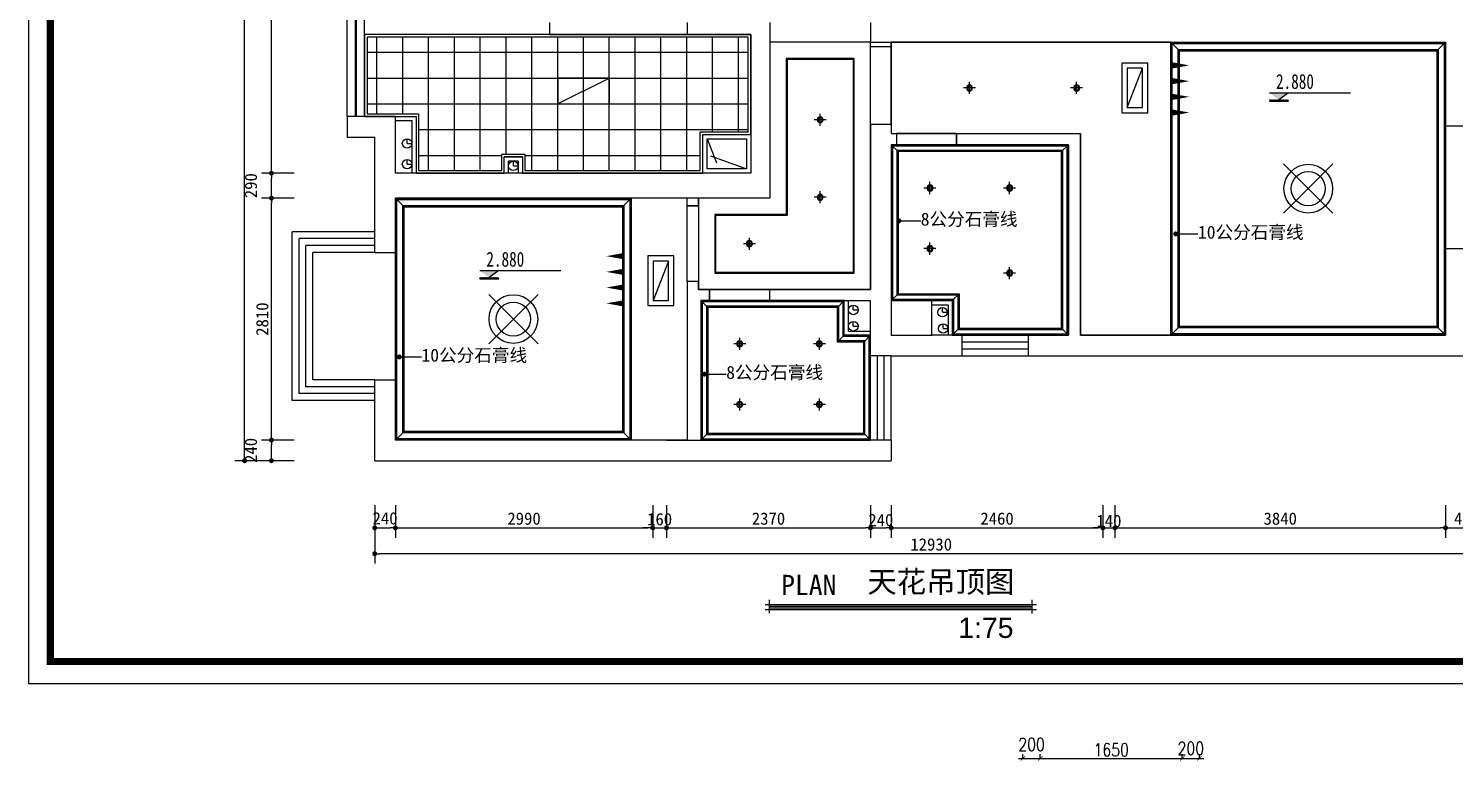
# Model space of a CAD drawing. Header units: millimetres. Extents: x -1705246 to 222838, y -3231245 to 126310.
# Drawn here: x -20935 to -4369, y -46905 to -38380 of the extents above; entities that cross this region are included whole.
import ezdxf

# ---------------------------------------------------------------- set-up
doc = ezdxf.new("R2010")
doc.units = ezdxf.units.MM
doc.header["$PDMODE"] = 35
doc.linetypes.add('ACAD_ISO03W100', pattern=[30, 12, -18])
for name, color, linetype in [('0-170活动家具', 8, 'Continuous'), ('2', 2, 'Continuous'), ('250', 250, 'Continuous'), ('5', 5, 'Continuous'), ('IFF_FURN', 30, 'Continuous'), ('layer 1', 7, 'Continuous'), ('LIGHT', 2, 'Continuous'), ('天花', 2, 'Continuous')]:
    doc.layers.add(name, color=color, linetype=linetype)
doc.layers.add('灯具', color=61, linetype='Continuous', lineweight=25)
doc.styles.add('DIM', font='simplex.shx', dxfattribs={"width": 0.8, "bigfont": 'hztxt.shx'})
doc.styles.get("Standard").update_dxf_attribs({"font": ''})
doc.styles.add('STYLE1', font='')
doc.styles.add('平面', font='', dxfattribs={"width": 0.75, "height": 250})
doc.styles.get('Standard').set_extended_font_data('SimSun')
doc.styles.get('STYLE1').set_extended_font_data('SimSun')
doc.styles.get('平面').set_extended_font_data('SimSun')
doc.dimstyles.new('1-50', dxfattribs={"dimscale": 50, "dimtxt": 3, "dimasz": 1, "dimexe": 1, "dimexo": 3, "dimgap": 0.5, "dimtad": 1, "dimdec": 0, "dimdsep": 46, "dimtxsty": 'DIM', "dimblk": 'ARCHTICK', "dimcen": 4, "dimdle": 1, "dimclrd": 3, "dimclre": 3, "dimclrt": 1, "dimadec": 0, "dimazin": 0, "dimtfac": 1, "dimtdec": 0, "dimtmove": 2, "dimatfit": 3, "dimldrblk": 'DOT', "dimfxl": 15, "dimfxlon": 1, "dimarcsym": 0})
doc.dimstyles.new('1-55', dxfattribs={"dimscale": 57, "dimtxt": 2.5, "dimasz": 1, "dimexe": 2, "dimexo": 0.625, "dimtad": 1, "dimdec": 0, "dimrnd": 5, "dimtxsty": 'Standard', "dimblk": 'DOT', "dimcen": 2.5, "dimclrd": 1, "dimclre": 1, "dimclrt": 2, "dimadec": 0, "dimazin": 0, "dimtfac": 1, "dimtdec": 0, "dimtmove": 2, "dimatfit": 3, "dimldrblk": 'DOT', "dimfxl": 1, "dimarcsym": 0})

# ---------------------------------------------------------------- blocks, each defined once
blk = doc.blocks.new('_DOT')
at = {"color": 0, "linetype": 'ByBlock'}
blk.add_line((-0.5, 0), (-1, 0), dxfattribs=at)
at = {"color": 0, "linetype": 'ByBlock', "const_width": 0.5}
blk.add_lwpolyline([(-0.25, 0, 1), (0.25, 0, 1)], format="xyb", close=True, dxfattribs=at)
blk = doc.blocks.new('*D805')
at = {"layer": '250', "color": 1, "lineweight": -2}
for p, q in [((-16913, -43915), (-16913, -44294)), ((-16673, -43915), (-16673, -44294)), ((-16856, -44180), (-16730, -44180))]:
    blk.add_line(p, q, dxfattribs=at)
at = {"layer": 'Defpoints', "color": 0}
for p in [(-16913, -43880), (-16673, -43880), (-16673, -44180)]:
    blk.add_point(p, dxfattribs=at)
at = {"layer": '250', "color": 1, "lineweight": -2, "xscale": 57, "yscale": 57, "zscale": 57, "rotation": 180}
blk.add_blockref('_DOT', (-16913, -44180), dxfattribs=at)
at = {"layer": '250', "color": 1, "lineweight": -2, "xscale": 57, "yscale": 57, "zscale": 57}
blk.add_blockref('_DOT', (-16673, -44180), dxfattribs=at)
at = {"layer": '250', "color": 2, "insert": (-16793, -44070), "char_height": 142.5, "attachment_point": 5}
blk.add_mtext('240', dxfattribs=at)
blk = doc.blocks.new('*D806')
at = {"layer": '250', "color": 1, "lineweight": -2}
for p, q in [((-16673, -43915), (-16673, -44294)), ((-13683, -43915), (-13683, -44294)), ((-16616, -44180), (-13740, -44180))]:
    blk.add_line(p, q, dxfattribs=at)
at = {"layer": 'Defpoints', "color": 0}
for p in [(-16673, -43880), (-13683, -43880), (-13683, -44180)]:
    blk.add_point(p, dxfattribs=at)
at = {"layer": '250', "color": 1, "lineweight": -2, "xscale": 57, "yscale": 57, "zscale": 57, "rotation": 180}
blk.add_blockref('_DOT', (-16673, -44180), dxfattribs=at)
at = {"layer": '250', "color": 1, "lineweight": -2, "xscale": 57, "yscale": 57, "zscale": 57}
blk.add_blockref('_DOT', (-13683, -44180), dxfattribs=at)
at = {"layer": '250', "color": 2, "insert": (-15178, -44073), "char_height": 142.5, "attachment_point": 5}
blk.add_mtext('2990', dxfattribs=at)
blk = doc.blocks.new('*D807')
at = {"layer": '250', "color": 1, "lineweight": -2}
for p, q in [((-13683, -43915), (-13683, -44294)), ((-13523, -43915), (-13523, -44294)), ((-13740, -44180), (-13797, -44180)), ((-13683, -44180), (-13523, -44180)), ((-13466, -44180), (-13409, -44180))]:
    blk.add_line(p, q, dxfattribs=at)
at = {"layer": 'Defpoints', "color": 0}
for p in [(-13683, -43880), (-13523, -43880), (-13523, -44180)]:
    blk.add_point(p, dxfattribs=at)
at = {"layer": '250', "color": 1, "lineweight": -2, "xscale": 57, "yscale": 57, "zscale": 57}
blk.add_blockref('_DOT', (-13683, -44180), dxfattribs=at)
at = {"layer": '250', "color": 1, "lineweight": -2, "xscale": 57, "yscale": 57, "zscale": 57, "rotation": 180}
blk.add_blockref('_DOT', (-13523, -44180), dxfattribs=at)
at = {"layer": '250', "color": 2, "insert": (-13603, -44080), "char_height": 142.5, "attachment_point": 5}
blk.add_mtext('160', dxfattribs=at)
blk = doc.blocks.new('*D808')
at = {"layer": '250', "color": 1, "lineweight": -2}
for p, q in [((-13523, -43915), (-13523, -44294)), ((-11153, -43915), (-11153, -44294)), ((-13466, -44180), (-11210, -44180))]:
    blk.add_line(p, q, dxfattribs=at)
at = {"layer": 'Defpoints', "color": 0}
for p in [(-13523, -43880), (-11153, -43880), (-11153, -44180)]:
    blk.add_point(p, dxfattribs=at)
at = {"layer": '250', "color": 1, "lineweight": -2, "xscale": 57, "yscale": 57, "zscale": 57, "rotation": 180}
blk.add_blockref('_DOT', (-13523, -44180), dxfattribs=at)
at = {"layer": '250', "color": 1, "lineweight": -2, "xscale": 57, "yscale": 57, "zscale": 57}
blk.add_blockref('_DOT', (-11153, -44180), dxfattribs=at)
at = {"layer": '250', "color": 2, "insert": (-12338, -44073), "char_height": 142.5, "attachment_point": 5}
blk.add_mtext('2370', dxfattribs=at)
blk = doc.blocks.new('*D809')
at = {"layer": '250', "color": 1, "lineweight": -2}
for p, q in [((-11153, -43915), (-11153, -44294)), ((-10913, -43915), (-10913, -44294)), ((-11096, -44180), (-10970, -44180))]:
    blk.add_line(p, q, dxfattribs=at)
at = {"layer": 'Defpoints', "color": 0}
for p in [(-11153, -43880), (-10913, -43880), (-10913, -44180)]:
    blk.add_point(p, dxfattribs=at)
at = {"layer": '250', "color": 1, "lineweight": -2, "xscale": 57, "yscale": 57, "zscale": 57, "rotation": 180}
blk.add_blockref('_DOT', (-11153, -44180), dxfattribs=at)
at = {"layer": '250', "color": 1, "lineweight": -2, "xscale": 57, "yscale": 57, "zscale": 57}
blk.add_blockref('_DOT', (-10913, -44180), dxfattribs=at)
at = {"layer": '250', "color": 2, "insert": (-11033, -44090), "char_height": 142.5, "attachment_point": 5}
blk.add_mtext('240', dxfattribs=at)
blk = doc.blocks.new('*D810')
at = {"layer": '250', "color": 1, "lineweight": -2}
for p, q in [((-10913, -43915), (-10913, -44294)), ((-8453, -43915), (-8453, -44294)), ((-10856, -44180), (-8510, -44180))]:
    blk.add_line(p, q, dxfattribs=at)
at = {"layer": 'Defpoints', "color": 0}
for p in [(-10913, -43880), (-8453, -43880), (-8453, -44180)]:
    blk.add_point(p, dxfattribs=at)
at = {"layer": '250', "color": 1, "lineweight": -2, "xscale": 57, "yscale": 57, "zscale": 57, "rotation": 180}
blk.add_blockref('_DOT', (-10913, -44180), dxfattribs=at)
at = {"layer": '250', "color": 1, "lineweight": -2, "xscale": 57, "yscale": 57, "zscale": 57}
blk.add_blockref('_DOT', (-8453, -44180), dxfattribs=at)
at = {"layer": '250', "color": 2, "insert": (-9683, -44073), "char_height": 142.5, "attachment_point": 5}
blk.add_mtext('2460', dxfattribs=at)
blk = doc.blocks.new('*D811')
at = {"layer": '250', "color": 1, "lineweight": -2}
for p, q in [((-8453, -43915), (-8453, -44294)), ((-8313, -43915), (-8313, -44294)), ((-8510, -44180), (-8567, -44180)), ((-8453, -44180), (-8313, -44180)), ((-8256, -44180), (-8199, -44180))]:
    blk.add_line(p, q, dxfattribs=at)
at = {"layer": 'Defpoints', "color": 0}
for p in [(-8453, -43880), (-8313, -43880), (-8313, -44180)]:
    blk.add_point(p, dxfattribs=at)
at = {"layer": '250', "color": 1, "lineweight": -2, "xscale": 57, "yscale": 57, "zscale": 57}
blk.add_blockref('_DOT', (-8453, -44180), dxfattribs=at)
at = {"layer": '250', "color": 1, "lineweight": -2, "xscale": 57, "yscale": 57, "zscale": 57, "rotation": 180}
blk.add_blockref('_DOT', (-8313, -44180), dxfattribs=at)
at = {"layer": '250', "color": 2, "insert": (-8383, -44100), "char_height": 142.5, "attachment_point": 5}
blk.add_mtext('140', dxfattribs=at)
blk = doc.blocks.new('*D812')
at = {"layer": '250', "color": 1, "lineweight": -2}
for p, q in [((-8313, -43915), (-8313, -44294)), ((-4473, -43915), (-4473, -44294)), ((-8256, -44180), (-4530, -44180))]:
    blk.add_line(p, q, dxfattribs=at)
at = {"layer": 'Defpoints', "color": 0}
for p in [(-8313, -43880), (-4473, -43880), (-4473, -44180)]:
    blk.add_point(p, dxfattribs=at)
at = {"layer": '250', "color": 1, "lineweight": -2, "xscale": 57, "yscale": 57, "zscale": 57, "rotation": 180}
blk.add_blockref('_DOT', (-8313, -44180), dxfattribs=at)
at = {"layer": '250', "color": 1, "lineweight": -2, "xscale": 57, "yscale": 57, "zscale": 57}
blk.add_blockref('_DOT', (-4473, -44180), dxfattribs=at)
at = {"layer": '250', "color": 2, "insert": (-6393, -44073), "char_height": 142.5, "attachment_point": 5}
blk.add_mtext('3840', dxfattribs=at)
blk = doc.blocks.new('*D813')
at = {"layer": '250', "color": 1, "lineweight": -2}
for p, q in [((-4473, -43915), (-4473, -44294)), ((-3983, -43915), (-3983, -44294)), ((-4416, -44180), (-4040, -44180))]:
    blk.add_line(p, q, dxfattribs=at)
at = {"layer": 'Defpoints', "color": 0}
for p in [(-4473, -43880), (-3983, -43880), (-3983, -44180)]:
    blk.add_point(p, dxfattribs=at)
at = {"layer": '250', "color": 1, "lineweight": -2, "xscale": 57, "yscale": 57, "zscale": 57, "rotation": 180}
blk.add_blockref('_DOT', (-4473, -44180), dxfattribs=at)
at = {"layer": '250', "color": 1, "lineweight": -2, "xscale": 57, "yscale": 57, "zscale": 57}
blk.add_blockref('_DOT', (-3983, -44180), dxfattribs=at)
at = {"layer": '250', "color": 2, "insert": (-4228, -44073), "char_height": 142.5, "attachment_point": 5}
blk.add_mtext('490', dxfattribs=at)
blk = doc.blocks.new('*D814')
at = {"layer": '250', "color": 1, "lineweight": -2}
for p, q in [((-16913, -43951), (-16913, -44594)), ((-3983, -43951), (-3983, -44594)), ((-4040, -44480), (-16856, -44480))]:
    blk.add_line(p, q, dxfattribs=at)
at = {"layer": 'Defpoints', "color": 0}
for p in [(-16913, -43915), (-3983, -43915), (-16913, -44480)]:
    blk.add_point(p, dxfattribs=at)
at = {"layer": '250', "color": 1, "lineweight": -2, "xscale": 57, "yscale": 57, "zscale": 57, "rotation": 180}
blk.add_blockref('_DOT', (-16913, -44480), dxfattribs=at)
at = {"layer": '250', "color": 1, "lineweight": -2, "xscale": 57, "yscale": 57, "zscale": 57}
blk.add_blockref('_DOT', (-3983, -44480), dxfattribs=at)
at = {"layer": '250', "color": 2, "insert": (-10448, -44373), "char_height": 142.5, "attachment_point": 5}
blk.add_mtext('12930', dxfattribs=at)
blk = doc.blocks.new('*D815')
at = {"layer": '250', "color": 1, "lineweight": -2}
for p, q in [((-17848, -43160), (-18227, -43160)), ((-18113, -43343), (-18113, -43217)), ((-17848, -43400), (-18227, -43400))]:
    blk.add_line(p, q, dxfattribs=at)
at = {"layer": 'Defpoints', "color": 0}
for p in [(-18113, -43160), (-17813, -43160), (-17813, -43400)]:
    blk.add_point(p, dxfattribs=at)
at = {"layer": '250', "color": 1, "lineweight": -2, "xscale": 57, "yscale": 57, "zscale": 57}
for p, rotation in [((-18113, -43160), 90), ((-18113, -43400), 270)]:
    blk.add_blockref('_DOT', p, dxfattribs=dict(at, rotation=rotation))
at = {"layer": '250', "color": 2, "insert": (-18351, -43280), "char_height": 142.5, "attachment_point": 5, "rotation": 90}
blk.add_mtext('240', dxfattribs=at)
blk = doc.blocks.new('*D816')
at = {"layer": '250', "color": 1, "lineweight": -2}
for p, q in [((-17848, -40350), (-18227, -40350)), ((-18113, -43103), (-18113, -40407)), ((-17848, -43160), (-18227, -43160))]:
    blk.add_line(p, q, dxfattribs=at)
at = {"layer": 'Defpoints', "color": 0}
for p in [(-18113, -40350), (-17813, -40350), (-17813, -43160)]:
    blk.add_point(p, dxfattribs=at)
at = {"layer": '250', "color": 1, "lineweight": -2, "xscale": 57, "yscale": 57, "zscale": 57}
for p, rotation in [((-18113, -40350), 90), ((-18113, -43160), 270)]:
    blk.add_blockref('_DOT', p, dxfattribs=dict(at, rotation=rotation))
at = {"layer": '250', "color": 2, "insert": (-18219, -41755), "char_height": 142.5, "attachment_point": 5, "rotation": 90}
blk.add_mtext('2810', dxfattribs=at)
blk = doc.blocks.new('*D817')
at = {"layer": '250', "color": 1, "lineweight": -2}
for p, q in [((-17848, -40060), (-18227, -40060)), ((-18113, -40293), (-18113, -40117)), ((-17848, -40350), (-18227, -40350))]:
    blk.add_line(p, q, dxfattribs=at)
at = {"layer": 'Defpoints', "color": 0}
for p in [(-18113, -40060), (-17813, -40060), (-17813, -40350)]:
    blk.add_point(p, dxfattribs=at)
at = {"layer": '250', "color": 1, "lineweight": -2, "xscale": 57, "yscale": 57, "zscale": 57}
for p, rotation in [((-18113, -40060), 90), ((-18113, -40350), 270)]:
    blk.add_blockref('_DOT', p, dxfattribs=dict(at, rotation=rotation))
at = {"layer": '250', "color": 2, "insert": (-18351, -40205), "char_height": 142.5, "attachment_point": 5, "rotation": 90}
blk.add_mtext('290', dxfattribs=at)
blk = doc.blocks.new('*D818')
at = {"layer": '250', "color": 1, "lineweight": -2}
for p, q in [((-17848, -35770), (-18227, -35770)), ((-18113, -40003), (-18113, -35827)), ((-17848, -40060), (-18227, -40060))]:
    blk.add_line(p, q, dxfattribs=at)
at = {"layer": 'Defpoints', "color": 0}
for p in [(-18113, -35770), (-17813, -35770), (-17813, -40060)]:
    blk.add_point(p, dxfattribs=at)
at = {"layer": '250', "color": 1, "lineweight": -2, "xscale": 57, "yscale": 57, "zscale": 57}
for p, rotation in [((-18113, -35770), 90), ((-18113, -40060), 270)]:
    blk.add_blockref('_DOT', p, dxfattribs=dict(at, rotation=rotation))
at = {"layer": '250', "color": 2, "insert": (-18219, -37915), "char_height": 142.5, "attachment_point": 5, "rotation": 90}
blk.add_mtext('4290', dxfattribs=at)
blk = doc.blocks.new('*D823')
at = {"layer": '250', "color": 1, "lineweight": -2}
for p, q in [((-17848, -31110), (-18538, -31110)), ((-18424, -43343), (-18424, -31167)), ((-17848, -43400), (-18538, -43400))]:
    blk.add_line(p, q, dxfattribs=at)
at = {"layer": 'Defpoints', "color": 0}
for p in [(-18424, -31110), (-17813, -31110), (-17813, -43400)]:
    blk.add_point(p, dxfattribs=at)
at = {"layer": '250', "color": 1, "lineweight": -2, "xscale": 57, "yscale": 57, "zscale": 57}
for p, rotation in [((-18424, -31110), 90), ((-18424, -43400), 270)]:
    blk.add_blockref('_DOT', p, dxfattribs=dict(at, rotation=rotation))
at = {"layer": '250', "color": 2, "insert": (-18531, -37255), "char_height": 142.5, "attachment_point": 5, "rotation": 90}
blk.add_mtext('12290', dxfattribs=at)
blk = doc.blocks.new('A$C54AD448D')
blk.add_lwpolyline([(-240, 15583), (-22136, 15583), (-22136, 240), (-240, 240)], close=True)
at = {"layer": 'IFF_FURN'}
blk.add_lwpolyline([(0, 15823), (-22376, 15823), (-22376, 0), (0, 0)], close=True, dxfattribs=at)
at = {"layer": 'IFF_FURN', "color": 8, "const_width": 79.9}
blk.add_lwpolyline([(-22136, 15583), (-22136, 240), (-240, 240), (-240, 15583), (-22136, 15583)], dxfattribs=at)
blk = doc.blocks.new('adsdw33434')
at = {"layer": '天花', "color": 1}
for p, q in [((-382, 382), (382, -382)), ((382, 382), (-382, -382))]:
    blk.add_line(p, q, dxfattribs=at)
for radius in [377, 264]:
    blk.add_circle((0, 0), radius, dxfattribs=at)
blk = doc.blocks.new('KHBB')
at = {"color": 1}
blk.add_circle((132665, -152294), 35, dxfattribs=at)
at = {"layer": 'LIGHT', "color": 1, "linetype": 'Continuous'}
for p, q in [((132765, -152294), (132565, -152294)), ((132665, -152194), (132665, -152394))]:
    blk.add_line(p, q, dxfattribs=at)
at = {"layer": 'LIGHT', "linetype": 'Continuous'}
blk.add_circle((132665, -152294), 50, dxfattribs=at)
blk = doc.blocks.new('A$C650D4CB0')
at = {"layer": '灯具', "color": 4}
for points in [[(44, 500, 0, 0, 0), (44, 0, 0, 88.5, 0), (44, 243, 88.5, 88.5, 0)], [(273, 500, 0, 0, 0), (273, 0, 0, 88.5, 0), (273, 243, 88.5, 88.5, 0)], [(501, 500, 0, 0, 0), (501, 0, 0, 88.5, 0), (501, 243, 88.5, 88.5, 0)], [(729, 500, 0, 0, 0), (729, 0, 0, 88.5, 0), (729, 243, 88.5, 88.5, 0)]]:
    blk.add_lwpolyline(points, format="xyseb", dxfattribs=at)
blk = doc.blocks.new('gb')
at = {"layer": '250', "color": 1}
blk.add_line((-133691, -772030), (-133841, -772410), dxfattribs=at)
for points in [[(-133641, -772460), (-133641, -771980), (-133891, -771980), (-133891, -772460)], [(-133691, -772410), (-133691, -772030), (-133841, -772030), (-133841, -772410)]]:
    blk.add_lwpolyline(points, close=True, dxfattribs=at)
blk = doc.blocks.new('54ewq')
blk.add_hatch(color=1).paths.add_polyline_path([(75200, -272756), (75017, -272756), (75108, -272825)])
h = blk.add_hatch()
h.set_pattern_fill('SACNCR', color=1, scale=1.92, angle=180.0122, style=0)
h.set_pattern_definition([(45.01224, (-58699.985, -326776.9863), (-3.23358277, 3.23220149), []), (45.01224, (-58696.752, -326776.9856), (-3.23358277, 3.23220149), [0, -4.572])])
h.paths.add_polyline_path([(75109, -272825), (75108, -272825), (75108, -272825), (75017, -272825), (75017, -272838), (75201, -272838), (75201, -272825)])
at = {"color": 1}
for p, q in [((75017, -272756), (75802, -272756)), ((75200, -272756), (75108, -272825))]:
    blk.add_line(p, q, dxfattribs=at)
blk = doc.blocks.new('_ArchTick')
at = {"color": 0, "linetype": 'ByBlock', "const_width": 0.15}
blk.add_lwpolyline([(-0.5, -0.5), (0.5, 0.5)], dxfattribs=at)
blk = doc.blocks.new('*D783')
at = {"layer": '250', "color": 3, "lineweight": -2}
for p, q in [((-9432, -46858), (-9132, -46858)), ((-9382, -46858), (-9382, -46808)), ((-9182, -46858), (-9182, -46808))]:
    blk.add_line(p, q, dxfattribs=at)
at = {"layer": 'Defpoints', "color": 0}
for p in [(-9182, -46858), (-9382, -46891), (-9182, -46891)]:
    blk.add_point(p, dxfattribs=at)
at = {"layer": '250', "color": 3, "lineweight": -2, "xscale": 50, "yscale": 50, "zscale": 50, "rotation": 180}
blk.add_blockref('_ArchTick', (-9382, -46858), dxfattribs=at)
at = {"layer": '250', "color": 3, "lineweight": -2, "xscale": 50, "yscale": 50, "zscale": 50}
blk.add_blockref('_ArchTick', (-9182, -46858), dxfattribs=at)
at = {"layer": '250', "color": 1, "insert": (-9282, -46696), "char_height": 150, "attachment_point": 5, "style": 'DIM'}
blk.add_mtext('200', dxfattribs=at)
blk = doc.blocks.new('*D784')
at = {"layer": '250', "color": 3, "lineweight": -2}
for p, q in [((-9232, -46858), (-7482, -46858)), ((-9182, -46858), (-9182, -46808)), ((-7532, -46858), (-7532, -46808))]:
    blk.add_line(p, q, dxfattribs=at)
at = {"layer": 'Defpoints', "color": 0}
for p in [(-7532, -46858), (-9182, -46905), (-7532, -46905)]:
    blk.add_point(p, dxfattribs=at)
at = {"layer": '250', "color": 3, "lineweight": -2, "xscale": 50, "yscale": 50, "zscale": 50, "rotation": 180}
blk.add_blockref('_ArchTick', (-9182, -46858), dxfattribs=at)
at = {"layer": '250', "color": 3, "lineweight": -2, "xscale": 50, "yscale": 50, "zscale": 50}
blk.add_blockref('_ArchTick', (-7532, -46858), dxfattribs=at)
at = {"layer": '250', "color": 1, "insert": (-8357, -46758), "char_height": 150, "attachment_point": 5, "style": 'DIM'}
blk.add_mtext('1650', dxfattribs=at)
blk = doc.blocks.new('*D785')
at = {"layer": '250', "color": 3, "lineweight": -2}
for p, q in [((-7582, -46857), (-7282, -46857)), ((-7532, -46857), (-7532, -46807)), ((-7332, -46857), (-7332, -46807))]:
    blk.add_line(p, q, dxfattribs=at)
at = {"layer": 'Defpoints', "color": 0}
for p in [(-7332, -46857), (-7532, -46905), (-7332, -46905)]:
    blk.add_point(p, dxfattribs=at)
at = {"layer": '250', "color": 3, "lineweight": -2, "xscale": 50, "yscale": 50, "zscale": 50, "rotation": 180}
blk.add_blockref('_ArchTick', (-7532, -46857), dxfattribs=at)
at = {"layer": '250', "color": 3, "lineweight": -2, "xscale": 50, "yscale": 50, "zscale": 50}
blk.add_blockref('_ArchTick', (-7332, -46857), dxfattribs=at)
at = {"layer": '250', "color": 1, "insert": (-7432, -46742), "char_height": 150, "attachment_point": 5, "style": 'DIM'}
blk.add_mtext('200', dxfattribs=at)

msp = doc.modelspace()

# ---------------------------------------------------------------- hatches: boundary and pattern name
at = {"ltscale": 100}
h = msp.add_hatch(dxfattribs=at)
h.set_pattern_fill('_USER', color=250, scale=300, style=0, double=1, pattern_type=0)
h.set_pattern_definition([(0, (-14787.6, -39254.66), (0, 300), []), (90, (-14787.6, -39254.66), (-300, 2e-14), [])])
h.paths.add_polyline_path([(-12572.6, -38479.7), (-13282.6, -38479.7), (-14882.6, -38479.7), (-17002.6, -38479.7), (-17002.6, -39369.7), (-16672.6, -39369.7), (-16402.6, -39369.7), (-16402.6, -40029.7), (-15642.6, -40029.7), (-15437.6, -40029.7), (-15437.6, -39839.7), (-15167.6, -39839.7), (-15167.6, -40029.7), (-13132.6, -40029.7), (-13132.6, -39579.7), (-12572.6, -39579.7)])

# ---------------------------------------------------------------- linework, layer by layer
at = {"layer": '0-170活动家具', "color": 1, "linetype": 'ACAD_ISO03W100', "ltscale": 5}
msp.add_line((-11152.6, -38539.7), (-12322.6, -38539.7), dxfattribs=at)
at = {"layer": '250', "color": 2}
for p, q in [((-17232.6, -39399.7), (-17232.6, -36979.7)), ((-17032.6, -39399.7), (-17032.6, -36979.7)), ((-7662.6, -41939.7), (-7662.6, -38539.7)), ((-14186.3, -38955.7), (-14786.3, -39255.7)), ((-13932.6, -40349.7), (-13932.6, -43159.7)), ((-16912.6, -40739.7), (-17872.6, -40739.7)), ((-17872.6, -42699.7), (-17872.6, -40739.7)), ((-16912.6, -40819.7), (-17792.6, -40819.7)), ((-17792.6, -42619.7), (-17792.6, -40819.7)), ((-16912.6, -40899.7), (-17712.6, -40899.7)), ((-17712.6, -42539.7), (-17712.6, -40899.7)), ((-16912.6, -40979.7), (-17632.6, -40979.7)), ((-17632.6, -42459.7), (-17632.6, -40979.7)), ((-10092.6, -42019.7), (-9322.6, -42019.7)), ((-11072.6, -43159.7), (-11072.6, -42179.7)), ((-10992.6, -43159.7), (-10992.6, -42179.7)), ((-10092.6, -42099.7), (-9322.6, -42099.7)), ((-16912.6, -42539.7), (-17712.6, -42539.7)), ((-16912.6, -42459.7), (-17632.6, -42459.7)), ((-16912.6, -42699.7), (-17872.6, -42699.7)), ((-16912.6, -42619.7), (-17792.6, -42619.7))]:
    msp.add_line(p, q, dxfattribs=at)
at = {"layer": '250', "color": 0}
for p, q in [((-14882.6, -38309.7), (-14882.6, -38449.7)), ((-13282.6, -38309.7), (-13282.6, -38449.7)), ((-12322.6, -38309.7), (-12322.6, -40349.7)), ((-11152.6, -38309.7), (-11152.6, -38539.7)), ((-13282.6, -38449.7), (-12542.6, -38449.7)), ((-12542.6, -38449.7), (-12542.6, -40059.7)), ((-11152.6, -38539.7), (-4472.6, -38539.7)), ((-11152.6, -38589.7), (-11152.6, -38539.7)), ((-11152.6, -38589.7), (-10912.6, -38589.7)), ((-10912.6, -38589.7), (-10912.6, -38539.7)), ((-4472.6, -39509.7), (-4472.6, -38539.7)), ((-17032.6, -39399.7), (-17232.6, -39399.7)), ((-17232.6, -39399.7), (-17232.6, -39639.7)), ((-16672.6, -39399.7), (-17032.6, -39399.7)), ((-16672.6, -40059.7), (-16672.6, -39399.7)), ((-16672.6, -39399.7), (-16432.6, -39399.7)), ((-16432.6, -39399.7), (-16432.6, -40059.7)), ((-16672.6, -39449.7), (-16482.6, -39449.7)), ((-16482.6, -39449.7), (-16482.6, -40059.7)), ((-11152.6, -39489.7), (-10912.6, -39489.7)), ((-11152.6, -39489.7), (-11152.6, -41409.7)), ((-10912.6, -39489.7), (-10912.6, -39599.7)), ((-4472.6, -39509.7), (-4252.6, -39509.7)), ((-17232.6, -39639.7), (-16912.6, -39639.7)), ((-16912.6, -40979.7), (-16912.6, -39639.7)), ((-16537.6, -39714.7), (-16537.6, -39659.7)), ((-16537.6, -39714.7), (-16482.6, -39714.7)), ((-13102.6, -40059.7), (-13102.6, -39609.7)), ((-13102.6, -39609.7), (-12542.6, -39609.7)), ((-13052.6, -39659.7), (-12943, -39939.8)), ((-10912.6, -39599.7), (-10852.6, -39599.7)), ((-10912.6, -39729.7), (-10912.6, -41939.7)), ((-10912.6, -39729.7), (-10852.6, -39729.7)), ((-10852.6, -39599.7), (-10852.6, -39729.7)), ((-10152.6, -39599.7), (-9532.6, -39599.7)), ((-10152.6, -39599.7), (-10152.6, -39729.7)), ((-9532.6, -39729.7), (-10152.6, -39729.7)), ((-9532.6, -39599.7), (-8712.6, -39599.7)), ((-9532.6, -39729.7), (-8852.6, -39729.7)), ((-8852.6, -39729.7), (-8852.6, -41939.7)), ((-8712.6, -39599.7), (-8712.6, -41939.7)), ((-16537.6, -39954.7), (-16537.6, -39899.7)), ((-15197.6, -39869.7), (-15407.6, -39869.7)), ((-15407.6, -40059.7), (-15407.6, -39869.7)), ((-15247.6, -39919.7), (-15357.6, -39919.7)), ((-15357.6, -40059.7), (-15357.6, -39919.7)), ((-15302.6, -39974.7), (-15302.6, -39919.7)), ((-15247.6, -39919.7), (-15247.6, -40059.7)), ((-15197.6, -39869.7), (-15197.6, -40059.7)), ((-13012.6, -39859.7), (-12592.6, -40009.7)), ((-15642.6, -40059.7), (-16672.6, -40059.7)), ((-16537.6, -39954.7), (-16482.6, -39954.7)), ((-12542.6, -40059.7), (-15642.6, -40059.7)), ((-15302.6, -39974.7), (-15247.6, -39974.7)), ((-12322.6, -40349.7), (-16672.6, -40349.7)), ((-16672.6, -40979.7), (-16672.6, -40349.7)), ((-13282.6, -40439.7), (-13282.6, -40349.7)), ((-13152.6, -40439.7), (-13152.6, -40349.7)), ((-13152.6, -40439.7), (-13282.6, -40439.7)), ((-16912.6, -40979.7), (-16672.6, -40979.7)), ((-4472.6, -41939.7), (-4472.6, -40939.7)), ((-4252.6, -40939.7), (-4472.6, -40939.7)), ((-13282.6, -41319.7), (-13282.6, -43159.7)), ((-13152.6, -41409.7), (-13152.6, -41319.7)), ((-13022.6, -41409.7), (-13152.6, -41409.7)), ((-13022.6, -41539.7), (-13022.6, -41409.7)), ((-11152.6, -41409.7), (-12322.6, -41409.7)), ((-12322.6, -41539.7), (-12322.6, -41409.7)), ((-13022.6, -41539.7), (-13122.6, -41539.7)), ((-13122.6, -41539.7), (-13122.6, -43159.7)), ((-12322.6, -41539.7), (-11152.6, -41539.7)), ((-11457.7, -41943.4), (-11457.7, -41539.7)), ((-11407.7, -41893.4), (-11407.7, -41539.7)), ((-11152.6, -42179.7), (-11152.6, -41539.7)), ((-10442.6, -41539.7), (-10912.6, -41539.7)), ((-10442.6, -41939.7), (-10442.6, -41539.7)), ((-10442.6, -41539.7), (-10202.6, -41539.7)), ((-10202.6, -41539.7), (-10202.6, -41939.7)), ((-11352.7, -41648.4), (-11352.7, -41593.4)), ((-11352.7, -41648.4), (-11297.7, -41648.4)), ((-10442.6, -41589.7), (-10252.6, -41589.7)), ((-10317.6, -41674.7), (-10317.6, -41619.7)), ((-10317.6, -41674.7), (-10262.6, -41674.7)), ((-10252.6, -41589.7), (-10252.6, -41939.7)), ((-11407.7, -41893.4), (-11152.6, -41893.4)), ((-11352.7, -41838.4), (-11352.7, -41783.4)), ((-11352.7, -41838.4), (-11297.7, -41838.4)), ((-10307.6, -41864.7), (-10307.6, -41809.7)), ((-10307.6, -41864.7), (-10252.6, -41864.7)), ((-11457.7, -41943.4), (-11152.6, -41943.4)), ((-10912.6, -41939.7), (-10442.6, -41939.7)), ((-10092.6, -41939.7), (-10442.6, -41939.7)), ((-10092.6, -41939.7), (-10092.6, -42179.7)), ((-8852.6, -41939.7), (-9322.6, -41939.7)), ((-9322.6, -41939.7), (-9322.6, -42179.7)), ((-8712.6, -41939.7), (-4472.6, -41939.7)), ((-10912.6, -42179.7), (-11152.6, -42179.7)), ((-10912.6, -42179.7), (-10092.6, -42179.7)), ((-9322.6, -42179.7), (-3982.6, -42179.7)), ((-16912.6, -43399.7), (-16912.6, -42459.7)), ((-16912.6, -42459.7), (-16672.6, -42459.7)), ((-16672.6, -43159.7), (-16672.6, -42459.7)), ((-13282.6, -43159.7), (-16672.6, -43159.7)), ((-13522.6, -43159.7), (-11152.6, -43159.7)), ((-10912.6, -43159.7), (-11152.6, -43159.7)), ((-10912.6, -43159.7), (-10912.6, -43399.7)), ((-16912.6, -43399.7), (-10912.6, -43399.7))]:
    msp.add_line(p, q, dxfattribs=at)
at = {"layer": '250', "color": 1}
for p, q in [((-14882.6, -38449.7), (-17032.6, -38449.7)), ((-14882.6, -38449.7), (-13282.6, -38449.7)), ((-7562.6, -38639.7), (-7662.6, -38539.7)), ((-7562.6, -41839.7), (-7662.6, -41939.7)), ((-4572.6, -41839.7), (-4472.6, -41939.7)), ((-10092.6, -41939.7), (-9322.6, -41939.7)), ((-11152.6, -43159.7), (-11152.6, -42179.7)), ((-10912.6, -43159.7), (-10912.6, -42179.7)), ((-10092.6, -42179.7), (-9322.6, -42179.7))]:
    msp.add_line(p, q, dxfattribs=at)
at = {"layer": '250', "color": 251}
for p, q in [((-11152.6, -39489.7), (-11152.6, -38589.7)), ((-10912.6, -39489.7), (-10912.6, -38589.7)), ((-4572.6, -38639.7), (-4472.6, -38539.7)), ((-4472.6, -39509.7), (-4472.6, -40939.7)), ((-10832.6, -39809.7), (-10912.6, -39729.7)), ((-8932.6, -39809.7), (-8852.6, -39729.7)), ((-16672.6, -40349.7), (-16572.6, -40449.7)), ((-14032.6, -40449.7), (-13932.6, -40349.7)), ((-16672.6, -42459.7), (-16672.6, -40979.7)), ((-13042.6, -41619.7), (-13122.6, -41539.7)), ((-11537.7, -41619.7), (-11457.7, -41539.7)), ((-10832.6, -41459.7), (-10912.6, -41539.7)), ((-10202.6, -41539.7), (-10122.6, -41459.7)), ((-10122.6, -41859.7), (-10202.6, -41939.7)), ((-8932.6, -41859.7), (-8852.6, -41939.7)), ((-11457.7, -41943.4), (-11537.7, -42023.4)), ((-11232.6, -42023.4), (-11152.6, -41943.4)), ((-16572.6, -43059.7), (-16672.6, -43159.7)), ((-13932.6, -43159.7), (-14032.6, -43059.7)), ((-13042.6, -43079.7), (-13122.6, -43159.7)), ((-11232.6, -43079.7), (-11152.6, -43159.7))]:
    msp.add_line(p, q, dxfattribs=at)
at = {"layer": '250', "color": 2, "const_width": 25}
msp.add_lwpolyline([(-17132.6, -39399.7), (-17132.6, -36979.7)], dxfattribs=at)
at = {"layer": '250', "color": 1}
for points in [[(-12542.6, -38449.7), (-13282.6, -38449.7), (-14882.6, -38449.7), (-17032.6, -38449.7), (-17032.6, -39399.7), (-16672.6, -39399.7), (-16432.6, -39399.7), (-16432.6, -40059.7), (-15642.6, -40059.7), (-15407.6, -40059.7), (-15407.6, -39869.7), (-15197.6, -39869.7), (-15197.6, -40059.7), (-13102.6, -40059.7), (-13102.6, -39609.7), (-12542.6, -39609.7)], [(-12572.6, -38479.7), (-13282.6, -38479.7), (-14882.6, -38479.7), (-17002.6, -38479.7), (-17002.6, -39369.7), (-16672.6, -39369.7), (-16402.6, -39369.7), (-16402.6, -40029.7), (-15642.6, -40029.7), (-15437.6, -40029.7), (-15437.6, -39839.7), (-15167.6, -39839.7), (-15167.6, -40029.7), (-13132.6, -40029.7), (-13132.6, -39579.7), (-12572.6, -39579.7)], [(-7652.6, -38549.7), (-4482.6, -38549.7), (-4482.6, -41929.7), (-7652.6, -41929.7)], [(-11342.6, -39489.7), (-11342.6, -38729.7), (-12132.6, -38729.7), (-12132.6, -40539.7), (-12962.6, -40539.7), (-12962.6, -41219.7), (-12322.6, -41219.7), (-11342.6, -41219.7)], [(-7572.6, -38629.7), (-4562.6, -38629.7), (-4562.6, -41849.7), (-7572.6, -41849.7)], [(-8862.6, -39739.7), (-9532.6, -39739.7), (-10152.6, -39739.7), (-10852.6, -39739.7), (-10902.6, -39739.7), (-10902.6, -41529.7), (-10442.6, -41529.7), (-10192.6, -41529.7), (-10192.6, -41929.7), (-10092.6, -41929.7), (-9322.6, -41929.7), (-8862.6, -41929.7)], [(-8922.6, -39799.7), (-9532.6, -39799.7), (-10152.6, -39799.7), (-10842.6, -39799.7), (-10842.6, -41469.7), (-10442.6, -41469.7), (-10132.6, -41469.7), (-10132.6, -41869.7), (-10092.6, -41869.7), (-9322.6, -41869.7), (-8922.6, -41869.7)], [(-13942.6, -43149.7), (-16662.6, -43149.7), (-16662.6, -40359.7), (-13942.6, -40359.7)], [(-14017.6, -43074.7), (-16587.6, -43074.7), (-16587.6, -40434.7), (-14017.6, -40434.7)], [(-11162.6, -42179.7), (-11162.6, -41953.4), (-11467.7, -41953.4), (-11467.7, -41549.7), (-12322.6, -41549.7), (-13022.6, -41549.7), (-13112.6, -41549.7), (-13112.6, -43149.7), (-11162.6, -43149.7)], [(-11222.6, -42179.7), (-11222.6, -42013.4), (-11527.7, -42013.4), (-11527.7, -41609.7), (-12322.6, -41609.7), (-13022.6, -41609.7), (-13052.6, -41609.7), (-13052.6, -43089.7), (-11222.6, -43089.7)]]:
    msp.add_lwpolyline(points, close=True, dxfattribs=at)
at = {"layer": '250', "color": 2}
for points in [[(-11152.6, -39489.7), (-11152.6, -38589.7), (-11152.6, -38539.7), (-12322.6, -38539.7), (-12322.6, -40349.7), (-13152.6, -40349.7), (-13152.6, -40439.7), (-13152.6, -41319.7), (-13152.6, -41409.7), (-13022.6, -41409.7), (-12322.6, -41409.7), (-11152.6, -41409.7)], [(-7662.6, -38539.7), (-4472.6, -38539.7), (-4472.6, -41939.7), (-7662.6, -41939.7)], [(-11352.6, -39489.7), (-11352.6, -38739.7), (-12122.6, -38739.7), (-12122.6, -40549.7), (-12952.6, -40549.7), (-12952.6, -41209.7), (-12322.6, -41209.7), (-11352.6, -41209.7)], [(-7562.6, -38639.7), (-4572.6, -38639.7), (-4572.6, -41839.7), (-7562.6, -41839.7)], [(-14786.3, -39255.7), (-14186.3, -39255.7), (-14186.3, -38955.7), (-14786.3, -38955.7)], [(-8852.6, -39729.7), (-9532.6, -39729.7), (-10152.6, -39729.7), (-10852.6, -39729.7), (-10912.6, -39729.7), (-10912.6, -41539.7), (-10442.6, -41539.7), (-10202.6, -41539.7), (-10202.6, -41939.7), (-10092.6, -41939.7), (-9322.6, -41939.7), (-8852.6, -41939.7)], [(-8932.6, -39809.7), (-9532.6, -39809.7), (-10152.6, -39809.7), (-10832.6, -39809.7), (-10832.6, -41459.7), (-10442.6, -41459.7), (-10122.6, -41459.7), (-10122.6, -41859.7), (-10092.6, -41859.7), (-9322.6, -41859.7), (-8932.6, -41859.7)], [(-13932.6, -43159.7), (-16672.6, -43159.7), (-16672.6, -40349.7), (-13932.6, -40349.7)], [(-14032.6, -43059.7), (-16572.6, -43059.7), (-16572.6, -40449.7), (-14032.6, -40449.7)], [(-11152.6, -42179.7), (-11152.6, -41943.4), (-11457.7, -41943.4), (-11457.7, -41539.7), (-12322.6, -41539.7), (-13022.6, -41539.7), (-13122.6, -41539.7), (-13122.6, -43159.7), (-11152.6, -43159.7)], [(-11232.6, -42179.7), (-11232.6, -42023.4), (-11537.7, -42023.4), (-11537.7, -41619.7), (-12322.6, -41619.7), (-13022.6, -41619.7), (-13042.6, -41619.7), (-13042.6, -43079.7), (-11232.6, -43079.7)]]:
    msp.add_lwpolyline(points, close=True, dxfattribs=at)
for points in [[(-7662.6, -39599.7), (-7662.6, -38539.7), (-10912.6, -38539.7), (-10912.6, -39599.7), (-8712.6, -39599.7)], [(-7662.6, -39599.7), (-7662.6, -41939.7), (-8712.6, -41939.7), (-8712.6, -39599.7)]]:
    msp.add_lwpolyline(points, dxfattribs=at)
at = {"layer": '250', "color": 251}
for points in [[(-7647.6, -38554.7), (-4487.6, -38554.7), (-4487.6, -41924.7), (-7647.6, -41924.7)], [(-7577.6, -38624.7), (-4557.6, -38624.7), (-4557.6, -41854.7), (-7577.6, -41854.7)], [(-8867.6, -39744.7), (-9532.6, -39744.7), (-10152.6, -39744.7), (-10852.6, -39744.7), (-10897.6, -39744.7), (-10897.6, -41524.7), (-10442.6, -41524.7), (-10187.6, -41524.7), (-10187.6, -41924.7), (-10092.6, -41924.7), (-9322.6, -41924.7), (-8867.6, -41924.7)], [(-10852.6, -39729.7), (-10152.6, -39729.7), (-10152.6, -39599.7), (-10852.6, -39599.7)], [(-8917.6, -39794.7), (-9532.6, -39794.7), (-10152.6, -39794.7), (-10847.6, -39794.7), (-10847.6, -41474.7), (-10442.6, -41474.7), (-10137.6, -41474.7), (-10137.6, -41874.7), (-10092.6, -41874.7), (-9322.6, -41874.7), (-8917.6, -41874.7)], [(-13947.6, -43144.7), (-16657.6, -43144.7), (-16657.6, -40364.7), (-13947.6, -40364.7)], [(-14022.6, -43069.7), (-16582.6, -43069.7), (-16582.6, -40439.7), (-14022.6, -40439.7)], [(-13152.6, -41319.7), (-13282.6, -41319.7), (-13282.6, -40439.7), (-13152.6, -40439.7)], [(-13022.6, -41539.7), (-12322.6, -41539.7), (-12322.6, -41409.7), (-13022.6, -41409.7)], [(-11167.6, -42179.7), (-11167.6, -41958.4), (-11472.7, -41958.4), (-11472.7, -41554.7), (-12322.6, -41554.7), (-13022.6, -41554.7), (-13107.6, -41554.7), (-13107.6, -43144.7), (-11167.6, -43144.7)], [(-11217.6, -42179.7), (-11217.6, -42008.4), (-11522.7, -42008.4), (-11522.7, -41604.7), (-12322.6, -41604.7), (-13022.6, -41604.7), (-13057.6, -41604.7), (-13057.6, -43094.7), (-11217.6, -43094.7)]]:
    msp.add_lwpolyline(points, close=True, dxfattribs=at)
at = {"layer": '250', "color": 0}
for points in [[(-13102.6, -40059.7), (-13102.6, -39609.7), (-12542.6, -39609.7), (-12542.6, -40059.7)], [(-13052.6, -40009.7), (-13052.6, -39659.7), (-12592.6, -39659.7), (-12592.6, -40009.7)]]:
    msp.add_lwpolyline(points, close=True, dxfattribs=at)
at = {"layer": '250', "color": 1}
for points in [[(-11407.7, -41648.4, -1), (-11297.7, -41648.4, -1)], [(-10262.6, -41674.7, -1), (-10372.6, -41674.7, -1)], [(-11297.7, -41838.4, -1), (-11407.7, -41838.4, -1)], [(-10252.6, -41864.7, -1), (-10362.6, -41864.7, -1)]]:
    msp.add_lwpolyline(points, format="xyb", close=True, dxfattribs=at)
at = {"layer": '250', "color": 0}
for centre in [(-16537.6, -39714.7), (-16537.6, -39954.7), (-15302.6, -39974.7), (-11352.7, -41648.4), (-10317.6, -41674.7), (-11352.7, -41838.4), (-10307.6, -41864.7)]:
    msp.add_circle(centre, 55, dxfattribs=at)
at = {"layer": '5', "color": 44}
for p, q in [((-12326.1, -45172.5), (-12326.1, -45015.3)), ((-9273.4, -45173.9), (-9273.4, -45016.8)), ((-9224.3, -45074.2), (-12375.3, -45074.2)), ((-9224.3, -45133.2), (-12375.3, -45133.2)), ((-9273.4, -45093.9), (-12326.1, -45093.9)), ((-9273.4, -45113.5), (-12326.1, -45113.5))]:
    msp.add_line(p, q, dxfattribs=at)

# ---------------------------------------------------------------- block references
at = {"color": 7, "linetype": 'ByBlock', "xscale": 1.061146067193476, "yscale": 1.06114606722258, "zscale": 1.061146067202521}
msp.add_blockref('A$C54AD448D', (2808.7, -45986.7), dxfattribs=at)
at = {"xscale": -0.6999999999534339, "yscale": 0.6999999999534339, "zscale": 0.7, "rotation": 180}
for p in [(-102868.3, -145675.6), (-101624, -145675.6), (-104603.3, -146045.6), (-103328, -146838), (-102402.5, -146838), (-104603.3, -146945.6), (-105426.1, -147485.6), (-103328, -147542.4), (-102402.5, -147825.7), (-105538, -148648), (-104612.5, -148648), (-105538, -149352.4), (-104612.5, -149352.4)]:
    msp.add_blockref('KHBB', p, dxfattribs=at)
at = {"xscale": 1.199999999982538, "yscale": 1.199999999953434, "zscale": 1.199999999999999}
for p in [(-96537.9, 288181.2), (-105711.6, 286116.6)]:
    msp.add_blockref('54ewq', p, dxfattribs=at)
at = {"layer": '250', "color": 1, "xscale": 1.200000000011642, "yscale": 1.199999999953434, "zscale": 1.2, "rotation": 180}
msp.add_blockref('gb', (-168602.2, -965733.8), dxfattribs=at)
at = {"layer": '250', "color": 1, "xscale": 1.200000000011642, "yscale": 1.199999999953434, "zscale": 1.2}
msp.add_blockref('gb', (146930.5, 885354.5), dxfattribs=at)
at = {"layer": '天花', "color": 3, "xscale": 0.75, "yscale": 0.75, "zscale": 0.75}
for p in [(-6067.6, -40239.7), (-15302.6, -41754.7)]:
    msp.add_blockref('adsdw33434', p, dxfattribs=at)
at = {"layer": '灯具', "color": 1, "xscale": -0.8000000000465661, "yscale": 0.8000000000465661, "zscale": 0.8}
for p, rotation in [((-7450.3, -38772.5), 90), ((-14221.3, -41606.9), 270)]:
    msp.add_blockref('A$C650D4CB0', p, dxfattribs=dict(at, rotation=rotation))

# ---------------------------------------------------------------- texts
at = {"color": 250, "char_height": 172.8, "width": 3761.742, "attachment_point": 1, "style": '平面'}
for insert in [(-6442.5, -38908.4), (-15616.3, -40973)]:
    msp.add_mtext('{\\fSimHei|b0|i0|c134|p2;\\C1;2.880}', dxfattribs=dict(at, insert=insert))
at = {"layer": '2', "color": 44, "insert": (-12190.8, -44724.9), "char_height": 235.71, "attachment_point": 1}
msp.add_mtext('{\\fSimSun|b0|i0|c134|p2;PLAN}', dxfattribs=at)
at = {"layer": '5', "color": 44, "attachment_point": 3}
for s, insert, char_height in [('{\\fSimSun|b0|i0|c134|p2;天花吊顶图}', (-9480.9, -44680.3), 250.664), ('{\\fArial|b0|i0|c0|p32;1:75}', (-9492.4, -45222.9), 235.71)]:
    msp.add_mtext(s, dxfattribs=dict(at, insert=insert, char_height=char_height))
at = {"layer": 'layer 1', "color": 44, "lineweight": 5, "char_height": 150, "width": 4338.102, "attachment_point": 1, "style": 'STYLE1'}
for s, insert in [('{\\C0;8公分石膏线}', (-10569.7, -40519)), ('{\\C0;10公分石膏线}', (-7348.9, -40670.5)), ('{\\C0;10公分石膏线}', (-16369.9, -42099.1)), ('{\\C0;8公分石膏线}', (-12829.7, -42299))]:
    msp.add_mtext(s, dxfattribs=dict(at, insert=insert))

# ---------------------------------------------------------------- dimensions: what is measured, and where the dimension line sits
at = {"layer": '250', "color": 0}
for base, p1, p2, angle, picture, middle in [((-18424.1, -31109.7), (-17812.6, -43399.7), (-17812.6, -31109.7), 90, '*D823', (-18531, -37254.7)), ((-18112.6, -35769.7), (-17812.6, -40059.7), (-17812.6, -35769.7), 270, '*D818', (-18219.5, -37914.7)), ((-18112.6, -40059.7), (-17812.6, -40349.7), (-17812.6, -40059.7), 270, '*D817', (-18351.3, -40204.7)), ((-18112.6, -40349.7), (-17812.6, -43159.7), (-17812.6, -40349.7), 270, '*D816', (-18219.5, -41754.7)), ((-18112.6, -43159.7), (-17812.6, -43399.7), (-17812.6, -43159.7), 270, '*D815', (-18351.3, -43279.7))]:
    dim = msp.add_linear_dim(base=base, p1=p1, p2=p2, angle=angle, dimstyle='1-55', dxfattribs=at)
    dim.commit()
    dim.dimension.update_dxf_attribs({"geometry": picture, "text_midpoint": middle})
for base, p1, p2, picture, middle in [((-16672.6, -44179.7), (-16912.6, -43879.7), (-16672.6, -43879.7), '*D805', (-16792.6, -44069.7)), ((-13522.6, -44179.7), (-13682.6, -43879.7), (-13522.6, -43879.7), '*D807', (-13602.6, -44079.7)), ((-10912.6, -44179.7), (-11152.6, -43879.7), (-10912.6, -43879.7), '*D809', (-11032.6, -44089.7)), ((-8312.6, -44179.7), (-8452.6, -43879.7), (-8312.6, -43879.7), '*D811', (-8382.6, -44099.7))]:
    dim = msp.add_linear_dim(base=base, p1=p1, p2=p2, dimstyle='1-55', dxfattribs=at)
    dim.commit()
    dim.dimension.update_dxf_attribs({"geometry": picture, "text_midpoint": middle, "dimtype": 160})
for base, p1, p2, picture, middle in [((-13682.6, -44179.7), (-16672.6, -43879.7), (-13682.6, -43879.7), '*D806', (-15177.6, -44072.8)), ((-11152.6, -44179.7), (-13522.6, -43879.7), (-11152.6, -43879.7), '*D808', (-12337.6, -44072.8)), ((-8452.6, -44179.7), (-10912.6, -43879.7), (-8452.6, -43879.7), '*D810', (-9682.6, -44072.8)), ((-4472.6, -44179.7), (-8312.6, -43879.7), (-4472.6, -43879.7), '*D812', (-6392.6, -44072.8)), ((-3982.6, -44179.7), (-4472.6, -43879.7), (-3982.6, -43879.7), '*D813', (-4227.6, -44072.8)), ((-16912.6, -44479.7), (-3982.6, -43915.3), (-16912.6, -43915.3), '*D814', (-10447.6, -44372.8))]:
    dim = msp.add_linear_dim(base=base, p1=p1, p2=p2, dimstyle='1-55', dxfattribs=at)
    dim.commit()
    dim.dimension.update_dxf_attribs({"geometry": picture, "text_midpoint": middle})
at = {"layer": '250', "color": 3}
for base, p1, p2, picture, middle in [((-9182.4, -46858.3), (-9382.4, -46890.6), (-9182.4, -46890.6), '*D783', (-9282.4, -46695.8)), ((-7532.4, -46858.3), (-9182.4, -46904.9), (-7532.4, -46904.9), '*D784', (-8357.4, -46758.3))]:
    dim = msp.add_linear_dim(base=base, p1=p1, p2=p2, dimstyle='1-50', dxfattribs=at)
    dim.commit()
    dim.dimension.update_dxf_attribs({"geometry": picture, "text_midpoint": middle})
dim = msp.add_linear_dim(base=(-7332.4, -46856.7), p1=(-7532.4, -46904.9), p2=(-7332.4, -46904.9), dimstyle='1-50', dxfattribs=at)
dim.commit()
dim.dimension.update_dxf_attribs({"geometry": '*D785', "text_midpoint": (-7432.4, -46741.6), "dimtype": 160})

# ---------------------------------------------------------------- leaders
at = {"layer": '250', "color": 1}
for points in [[(-10822.3, -40614), (-10569.7, -40614)], [(-7607, -40765.5), (-7348.9, -40765.5)], [(-16628, -42194.1), (-16369.9, -42194.1)], [(-13082.3, -42394.1), (-12829.7, -42394.1)]]:
    msp.add_leader(points, dimstyle='1-55', override={"dimgap": 0.625, "dimtad": 0}, dxfattribs=at)

doc.saveas('drawing.dxf')
